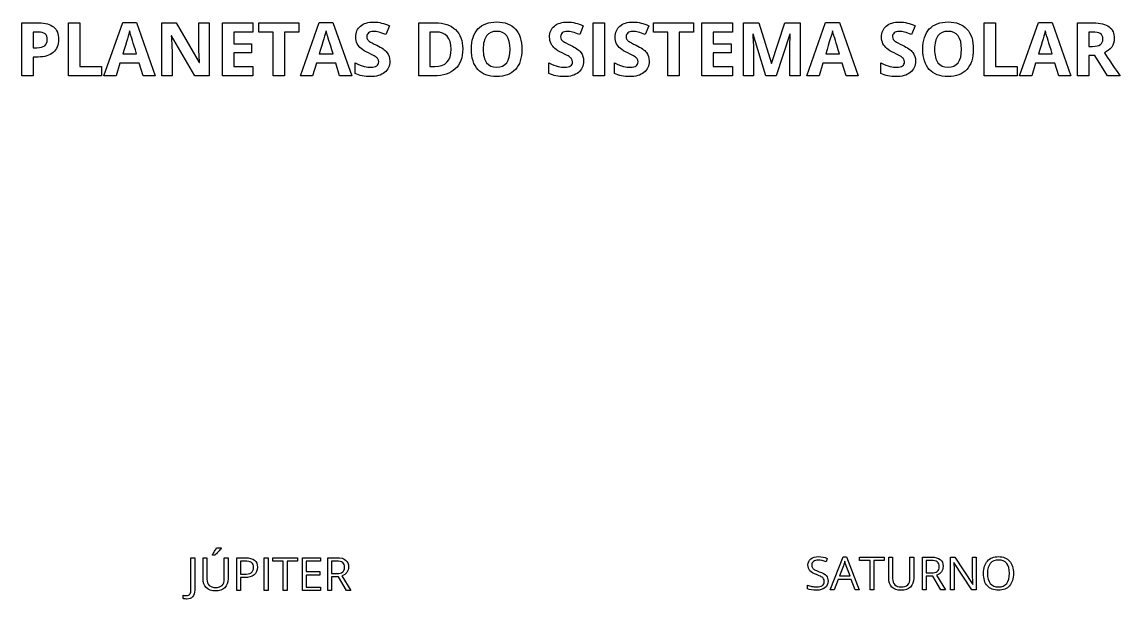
# Model space of a CAD drawing. Extents: x 13 to 284, y 69 to 379.
# Drawn here: x 13 to 283.9, y 236.2 to 378.5 of the extents above; entities that cross this region are included whole.
import ezdxf

# ---------------------------------------------------------------- set-up
doc = ezdxf.new("R2010")
doc.units = 0
doc.layers.add('Gravacao', color=7, linetype='CONTINUOUS')

msp = doc.modelspace()

# ---------------------------------------------------------------- linework, layer by layer
at = {"layer": 'Gravacao', "color": 7}
for points in [[(17.014056, 369.867332), (15.822743, 369.867332), (15.822743, 365.209558), (13.045991, 365.209558), (13.045991, 378.305072), (17.229032, 378.305072)], [(50.066347, 371.372151), (50.066347, 365.209558), (47.585185, 365.209558), (47.585185, 378.305072), (51.087476, 378.305072), (56.775336, 368.496873), (56.838036, 368.496873)], [(56.703675, 372.106649), (56.703675, 378.305072), (59.202751, 378.305072), (59.202751, 365.209558)], [(103.720335, 377.570578), (102.824611, 375.411877)], [(114.630279, 365.209558), (110.921973, 365.209558), (110.921973, 378.305072), (115.033354, 378.305072)], [(151.534195, 377.570578), (150.638471, 375.411877)], [(167.711005, 377.570578), (166.815278, 375.411877)], [(193.525834, 371.300493), (193.525834, 365.209558), (191.044675, 365.209558), (191.044675, 378.305072), (194.824638, 378.305072), (197.923851, 368.290855), (197.977592, 368.290855), (201.264907, 378.305072), (205.04487, 378.305072), (205.04487, 365.209558), (202.456223, 365.209558), (202.456223, 371.407981)], [(233.430423, 377.570578), (232.534696, 375.411877)], [(276.264038, 370.234579), (276.264038, 365.209558), (273.487312, 365.209558), (273.487312, 378.305072), (277.303106, 378.305072)], [(17.085714, 376.029928), (15.822743, 376.029928), (15.822743, 372.142476)], [(59.202751, 365.209558), (55.673591, 365.209558), (49.976776, 375.116287), (49.896159, 375.116287)], [(115.176672, 376.029928), (113.698722, 376.029928), (113.698722, 367.502616), (114.890038, 367.502616)], [(196.58922, 365.209558), (193.436262, 375.483535), (193.355646, 375.483535)], [(202.590587, 375.465621), (202.50997, 375.465621), (199.133085, 365.209558), (196.58922, 365.209558)], [(277.106047, 376.029928), (276.264038, 376.029928), (276.264038, 372.491809)], [(15.822743, 372.142476), (16.736383, 372.142476)], [(276.264038, 372.491809), (277.159784, 372.491809)], [(37.920301, 370.65557), (41.333017, 370.65557)], [(86.388039, 370.65557), (89.800755, 370.65557)], [(211.332862, 370.65557), (214.745578, 370.65557)], [(263.822428, 370.65557), (267.235142, 370.65557)], [(283.949396, 365.209558), (280.868071, 365.209558), (277.742002, 370.234579), (276.264038, 370.234579)], [(95.246767, 365.818651), (95.246767, 368.398343)], [(143.060627, 365.818651), (143.060627, 368.398343)], [(159.237434, 365.818651), (159.237434, 368.398343)], [(224.956852, 365.818651), (224.956852, 368.398343)], [(60.62986, 247.00872), (60.01801, 247.00872), (60.01801, 247.14652)], [(61.070833, 248.81671), (62.184289, 248.81671), (62.184289, 248.70095)], [(54.742875, 238.30502), (54.742875, 246.3638), (55.679942, 246.3638), (55.679942, 238.38219)], [(57.735977, 241.17134), (57.735977, 246.3638), (58.673044, 246.3638), (58.673044, 241.1052)], [(62.967015, 241.11622), (62.967015, 246.3638), (63.904082, 246.3638)], [(63.904082, 246.3638), (63.904082, 241.14929)], [(67.922445, 241.47451), (66.974353, 241.47451), (66.974353, 238.30502), (66.037287, 238.30502), (66.037287, 246.3638), (68.126395, 246.3638)], [(68.021664, 245.55351), (66.974353, 245.55351), (66.974353, 242.27929)], [(89.441911, 241.65641), (89.441911, 238.30502), (88.504844, 238.30502), (88.504844, 246.3638), (90.71522, 246.3638)], [(90.660098, 245.54249), (89.441911, 245.54249), (89.441911, 242.46119)], [(211.725662, 246.19565), (211.433522, 245.37985)], [(215.688902, 244.36561), (214.740812, 241.8686), (217.348062, 241.8686)], [(217.348062, 241.8686), (216.411002, 244.36561)], [(226.884102, 241.32841), (226.884102, 246.52087), (227.821162, 246.52087), (227.821162, 241.26227)], [(232.115142, 241.27329), (232.115142, 246.52087), (233.052202, 246.52087)], [(233.052202, 246.52087), (233.052202, 241.30636)], [(236.122472, 241.81348), (236.122472, 238.46209), (235.185412, 238.46209), (235.185412, 246.52087), (237.395782, 246.52087)], [(237.340662, 245.69956), (236.122472, 245.69956), (236.122472, 242.61826)], [(243.029212, 243.04269), (243.029212, 238.46209), (242.163802, 238.46209), (242.163802, 246.52087), (243.222142, 246.52087), (247.615332, 239.78501), (247.659432, 239.78501)], [(248.458692, 238.46209), (247.389332, 238.46209), (242.985112, 245.22551), (242.941012, 245.22551)], [(247.582232, 241.89617), (247.582232, 246.52087), (248.458672, 246.52087), (248.458692, 238.46209)], [(66.974353, 242.27929), (67.817714, 242.27929)], [(89.441911, 242.46119), (90.726244, 242.46119)], [(91.994041, 241.92651), (94.182368, 238.30502), (93.074424, 238.30502), (91.12312, 241.65641), (89.441911, 241.65641)], [(236.122472, 242.61826), (237.406812, 242.61826)], [(238.674602, 242.08358), (240.862932, 238.46209), (239.754992, 238.46209), (237.803682, 241.81348), (236.122472, 241.81348)], [(206.858432, 238.72116), (206.858432, 239.62516)], [(52.813619, 236.33167), (52.813619, 237.13093)]]:
    msp.add_lwpolyline(points, dxfattribs=at)
for points in [[(24.565028, 365.209558), (24.565028, 378.305072), (27.34178, 378.305072), (27.34178, 367.502616), (32.653435, 367.502616), (32.653435, 365.209558)], [(42.945325, 365.209558), (41.995857, 368.326685), (37.221637, 368.326685), (36.272166, 365.209558), (33.280441, 365.209558), (37.902387, 378.358816), (41.29719, 378.358816), (45.93705, 365.209558)], [(70.041041, 365.209558), (62.499027, 365.209558), (62.499027, 378.305072), (70.041041, 378.305072), (70.041041, 376.029928), (65.275776, 376.029928), (65.275776, 373.154646), (69.709621, 373.154646), (69.709621, 370.879502), (65.275776, 370.879502), (65.275776, 367.502616), (70.041041, 367.502616)], [(77.824897, 365.209558), (75.048148, 365.209558), (75.048148, 375.994097), (71.492116, 375.994097), (71.492116, 378.305072), (81.380932, 378.305072), (81.380932, 375.994097), (77.824897, 375.994097)], [(91.413063, 365.209558), (90.463595, 368.326685), (85.689375, 368.326685), (84.739904, 365.209558), (81.748179, 365.209558), (86.370125, 378.358816), (89.764928, 378.358816), (94.404788, 365.209558)], [(153.970571, 365.209558), (153.970571, 378.305072), (156.747323, 378.305072), (156.747323, 365.209558)], [(175.199274, 365.209558), (172.422526, 365.209558), (172.422526, 375.994097), (168.866491, 375.994097), (168.866491, 378.305072), (178.755306, 378.305072), (178.755306, 375.994097), (175.199274, 375.994097)], [(188.312695, 365.209558), (180.770682, 365.209558), (180.770682, 378.305072), (188.312695, 378.305072), (188.312695, 376.029928), (183.547434, 376.029928), (183.547434, 373.154646), (187.981275, 373.154646), (187.981275, 370.879502), (183.547434, 370.879502), (183.547434, 367.502616), (188.312695, 367.502616)], [(216.357886, 365.209558), (215.408415, 368.326685), (210.634195, 368.326685), (209.684727, 365.209558), (206.693002, 365.209558), (211.314948, 378.358816), (214.709748, 378.358816), (219.349611, 365.209558)], [(250.467149, 365.209558), (250.467149, 378.305072), (253.243875, 378.305072), (253.243875, 367.502616), (258.555556, 367.502616), (258.555556, 365.209558)], [(268.847433, 365.209558), (267.897981, 368.326685), (263.123742, 368.326685), (262.17429, 365.209558), (259.182549, 365.209558), (263.804505, 378.358816), (267.199295, 378.358816), (271.839174, 365.209558)], [(22.092824, 374.220561)], [(118.902892, 371.811059)], [(121.787129, 371.882717)], [(126.830066, 371.775229)], [(136.387462, 371.775229)], [(238.195688, 371.775229)], [(247.75309, 371.775229)], [(103.783037, 368.846206)], [(151.596897, 368.846206)], [(167.773704, 368.846206)], [(233.493122, 368.846206)], [(218.643422, 238.46209), (217.640212, 241.02524), (214.410082, 241.02524), (213.417892, 238.46209), (212.469802, 238.46209), (215.655832, 246.55394), (216.444072, 246.55394), (219.613562, 238.46209)], [(71.147057, 244.01562)], [(72.833778, 238.30502), (72.833778, 246.3638), (73.770845, 246.3638), (73.770845, 238.30502)], [(78.461691, 238.30502), (77.524624, 238.30502), (77.524624, 245.53146), (74.972495, 245.53146), (74.972495, 246.3638), (81.013821, 246.3638), (81.013821, 245.53146), (78.461691, 245.53146)], [(86.718905, 238.30502), (82.226496, 238.30502), (82.226496, 246.3638), (86.718905, 246.3638), (86.718905, 245.53146), (83.163562, 245.53146), (83.163562, 242.93523), (86.50393, 242.93523), (86.50393, 242.10841), (83.163562, 242.10841), (83.163562, 239.14287), (86.718905, 239.14287)], [(223.201982, 238.46209), (222.264912, 238.46209), (222.264912, 245.68853), (219.712782, 245.68853), (219.712782, 246.52087), (225.754112, 246.52087), (225.754112, 245.68853), (223.201982, 245.68853)], [(251.247842, 242.5025)], [(257.669502, 242.5025)], [(211.929612, 240.60632)], [(53.629419, 236.18284)]]:
    msp.add_lwpolyline(points, close=True, dxfattribs=at)
for points in [[(17.229032, 378.305072), (18.817452, 378.305072), (20.023696, 377.961711), (20.847764, 377.274988)], [(20.847764, 377.274988), (21.677804, 376.594236), (22.092824, 375.576093), (22.092824, 374.220561)], [(95.399041, 374.766954), (95.399041, 375.925427), (95.790175, 376.836082), (96.572444, 377.49892)], [(96.572444, 377.49892), (97.360682, 378.161755), (98.447497, 378.493173), (99.832886, 378.493173)], [(99.832886, 378.493173), (100.513637, 378.493173), (101.161545, 378.412558), (101.776611, 378.251328)], [(101.776611, 378.251328), (102.397647, 378.090098), (103.045555, 377.863181), (103.720335, 377.570578)], [(115.033354, 378.305072), (117.171155, 378.305072), (118.831234, 377.740764), (120.013592, 376.612148)], [(120.013592, 376.612148), (121.19595, 375.483535), (121.787129, 373.907057), (121.787129, 371.882717)], [(123.918954, 371.793142), (123.918954, 373.972743), (124.45639, 375.635807), (125.531262, 376.782336)], [(125.531262, 376.782336), (126.612106, 377.934839), (128.158726, 378.51109), (130.171122, 378.51109)], [(130.171122, 378.51109), (132.18352, 378.51109), (133.721183, 377.931854), (134.784113, 376.773381)], [(134.784113, 376.773381), (135.853012, 375.614908), (136.387462, 373.948857), (136.387462, 371.775229)], [(143.212901, 374.766954), (143.212901, 375.925427), (143.604035, 376.836082), (144.386304, 377.49892)], [(144.386304, 377.49892), (145.174542, 378.161755), (146.261356, 378.493173), (147.646746, 378.493173)], [(147.646746, 378.493173), (148.327496, 378.493173), (148.975405, 378.412558), (149.59047, 378.251328)], [(149.59047, 378.251328), (150.211506, 378.090098), (150.859415, 377.863181), (151.534195, 377.570578)], [(159.389708, 374.766954), (159.389708, 375.925427), (159.780842, 376.836082), (160.563111, 377.49892)], [(160.563111, 377.49892), (161.351349, 378.161755), (162.438163, 378.493173), (163.823553, 378.493173)], [(163.823553, 378.493173), (164.504303, 378.493173), (165.152212, 378.412558), (165.767277, 378.251328)], [(165.767277, 378.251328), (166.388313, 378.090098), (167.036223, 377.863181), (167.711005, 377.570578)], [(225.109126, 374.766954), (225.109126, 375.925427), (225.50026, 376.836082), (226.282529, 377.49892)], [(226.282529, 377.49892), (227.070767, 378.161755), (228.157581, 378.493173), (229.542971, 378.493173)], [(229.542971, 378.493173), (230.223724, 378.493173), (230.871632, 378.412558), (231.486695, 378.251328)], [(231.486695, 378.251328), (232.107734, 378.090098), (232.755643, 377.863181), (233.430423, 377.570578)], [(235.284576, 371.793142), (235.284576, 373.972743), (235.822012, 375.635807), (236.896883, 376.782336)], [(236.896883, 376.782336), (237.977725, 377.934839), (239.524345, 378.51109), (241.536743, 378.51109)], [(241.536743, 378.51109), (243.549141, 378.51109), (245.086803, 377.931854), (246.149728, 376.773381)], [(246.149728, 376.773381), (247.218636, 375.614908), (247.75309, 373.948857), (247.75309, 371.775229)], [(277.303106, 378.305072), (279.082607, 378.305072), (280.399325, 377.979624), (281.253261, 377.328729)], [(281.253261, 377.328729), (282.107175, 376.683808), (282.534132, 375.701496), (282.534132, 374.381793)], [(18.751765, 375.564151), (18.399446, 375.874669), (17.844095, 376.029928), (17.085714, 376.029928)], [(18.653236, 372.644083), (19.077212, 372.984459), (19.2892, 373.477108), (19.2892, 374.122031)], [(19.2892, 374.122031), (19.2892, 374.772926), (19.110055, 375.253633), (18.751765, 375.564151)], [(22.092824, 374.220561), (22.092824, 372.811286), (21.650933, 371.733429), (20.767151, 370.98699)], [(39.613225, 376.325517), (39.416165, 375.561163), (38.851857, 373.671181), (37.920301, 370.65557)], [(39.846111, 375.447704), (39.738625, 375.817938), (39.660996, 376.110543), (39.613225, 376.325517)], [(41.333017, 370.65557), (40.455207, 373.480094), (39.959572, 375.077472), (39.846111, 375.447704)], [(49.896159, 375.116287), (50.009618, 373.366635), (50.066347, 372.11859), (50.066347, 371.372151)], [(88.080963, 376.325517), (87.883903, 375.561163), (87.319595, 373.671181), (86.388039, 370.65557)], [(88.313853, 375.447704), (88.206364, 375.817938), (88.128734, 376.110543), (88.080963, 376.325517)], [(89.800755, 370.65557), (88.922945, 373.480094), (88.427311, 375.077472), (88.313853, 375.447704)], [(95.757333, 373.154646), (95.518472, 373.614452), (95.399041, 374.151888), (95.399041, 374.766954)], [(98.534082, 375.814954), (98.253421, 375.570121), (98.11309, 375.250644), (98.11309, 374.856525)], [(98.11309, 374.856525), (98.11309, 374.611694), (98.16982, 374.396719), (98.283278, 374.211602)], [(98.283278, 374.211602), (98.396739, 374.032457), (98.575885, 373.856298), (98.820716, 373.683126)], [(99.743312, 376.182202), (99.217819, 376.182202), (98.814743, 376.059786), (98.534082, 375.814954)], [(101.086902, 376.012014), (100.633068, 376.125472), (100.185205, 376.182202), (99.743312, 376.182202)], [(102.824611, 375.411877), (102.125944, 375.69851), (101.546708, 375.898556), (101.086902, 376.012014)], [(118.902892, 371.811059), (118.902892, 374.623638), (117.660819, 376.029928), (115.176672, 376.029928)], [(127.672049, 375.080457), (127.110727, 374.33999), (126.830066, 373.238247), (126.830066, 371.775229)], [(130.171122, 376.200115), (129.066395, 376.200115), (128.233371, 375.826896), (127.672049, 375.080457)], [(133.476353, 371.775229), (133.476353, 374.725153), (132.374609, 376.200115), (130.171122, 376.200115)], [(143.571193, 373.154646), (143.332332, 373.614452), (143.212901, 374.151888), (143.212901, 374.766954)], [(146.347942, 375.814954), (146.067281, 375.570121), (145.92695, 375.250644), (145.92695, 374.856525)], [(145.92695, 374.856525), (145.92695, 374.611694), (145.983679, 374.396719), (146.097138, 374.211602)], [(146.097138, 374.211602), (146.210598, 374.032457), (146.389744, 373.856298), (146.634576, 373.683126)], [(147.557171, 376.182202), (147.031679, 376.182202), (146.628602, 376.059786), (146.347942, 375.814954)], [(148.900762, 376.012014), (148.446928, 376.125472), (147.999065, 376.182202), (147.557171, 376.182202)], [(150.638471, 375.411877), (149.939804, 375.69851), (149.360568, 375.898556), (148.900762, 376.012014)], [(159.748, 373.154646), (159.509139, 373.614452), (159.389708, 374.151888), (159.389708, 374.766954)], [(162.524749, 375.814954), (162.244088, 375.570121), (162.103757, 375.250644), (162.103757, 374.856525)], [(162.103757, 374.856525), (162.103757, 374.611694), (162.160486, 374.396719), (162.273945, 374.211602)], [(162.273945, 374.211602), (162.387405, 374.032457), (162.566551, 373.856298), (162.811383, 373.683126)], [(163.733979, 376.182202), (163.208486, 376.182202), (162.80541, 376.059786), (162.524749, 375.814954)], [(165.077569, 376.012014), (164.623735, 376.125472), (164.175872, 376.182202), (163.733979, 376.182202)], [(166.815278, 375.411877), (166.116611, 375.69851), (165.537375, 375.898556), (165.077569, 376.012014)], [(193.355646, 375.483535), (193.469104, 373.393507), (193.525834, 371.99916), (193.525834, 371.300493)], [(202.465185, 372.420152), (202.477134, 372.802329), (202.518934, 373.817485), (202.590587, 375.465621)], [(213.025782, 376.325517), (212.828723, 375.561163), (212.264416, 373.671181), (211.332862, 370.65557)], [(213.258673, 375.447704), (213.151186, 375.817938), (213.073556, 376.110543), (213.025782, 376.325517)], [(214.745578, 370.65557), (213.867766, 373.480094), (213.372131, 375.077472), (213.258673, 375.447704)], [(225.467418, 373.154646), (225.228557, 373.614452), (225.109126, 374.151888), (225.109126, 374.766954)], [(228.244167, 375.814954), (227.963508, 375.570121), (227.823178, 375.250644), (227.823178, 374.856525)], [(227.823178, 374.856525), (227.823178, 374.611694), (227.879908, 374.396719), (227.993366, 374.211602)], [(227.993366, 374.211602), (228.106824, 374.032457), (228.285969, 373.856298), (228.530801, 373.683126)], [(229.4534, 376.182202), (228.927905, 376.182202), (228.524827, 376.059786), (228.244167, 375.814954)], [(230.796987, 376.012014), (230.343153, 376.125472), (229.895291, 376.182202), (229.4534, 376.182202)], [(232.534696, 375.411877), (231.836029, 375.69851), (231.256792, 375.898556), (230.796987, 376.012014)], [(239.037667, 375.080457), (238.476348, 374.33999), (238.195688, 373.238247), (238.195688, 371.775229)], [(241.536743, 376.200115), (240.432014, 376.200115), (239.598989, 375.826896), (239.037667, 375.080457)], [(244.841971, 371.775229), (244.841971, 374.725153), (243.740229, 376.200115), (241.536743, 376.200115)], [(265.515342, 376.325517), (265.318272, 375.561163), (264.753967, 373.671181), (263.822428, 370.65557)], [(265.748216, 375.447704), (265.640741, 375.817938), (265.563116, 376.110543), (265.515342, 376.325517)], [(267.235142, 370.65557), (266.357329, 373.480094), (265.861688, 375.077472), (265.748216, 375.447704)], [(279.085605, 375.635808), (278.661613, 375.898555), (278.001761, 376.029928), (277.106047, 376.029928)], [(279.730521, 374.310132), (279.730521, 374.93117), (279.515549, 375.373062), (279.085605, 375.635808)], [(279.103496, 372.930714), (279.521513, 373.22332), (279.730521, 373.683126), (279.730521, 374.310132)], [(282.534132, 374.381793), (282.534132, 373.611467), (282.322147, 372.924743), (281.898177, 372.321622)], [(16.736383, 372.142476), (17.590308, 372.142476), (18.229259, 372.309678), (18.653236, 372.644083)], [(56.838036, 368.496873), (56.748462, 370.198751), (56.703675, 371.402009), (56.703675, 372.106649)], [(96.715759, 371.945416), (96.315668, 372.291764), (95.996192, 372.69484), (95.757333, 373.154646)], [(98.516168, 370.861588), (97.715987, 371.237793), (97.115851, 371.599069), (96.715759, 371.945416)], [(98.820716, 373.683126), (99.071518, 373.515923), (99.65971, 373.211376), (100.585294, 372.769485)], [(100.585294, 372.769485), (101.809454, 372.184277), (102.64845, 371.596083), (103.102284, 371.004904)], [(114.890038, 367.502616), (117.565274, 367.502616), (118.902892, 368.938764), (118.902892, 371.811059)], [(121.787129, 371.882717), (121.787129, 369.727003), (121.172064, 368.075881), (119.941934, 366.929351)], [(125.531262, 366.777077), (124.45639, 367.941522), (123.918954, 369.613544), (123.918954, 371.793142)], [(126.830066, 371.775229), (126.830066, 370.31221), (127.107741, 369.210467), (127.66309, 368.470001)], [(130.153208, 367.3593), (132.368638, 367.3593), (133.476353, 368.831277), (133.476353, 371.775229)], [(136.387462, 371.775229), (136.387462, 369.607573), (135.850026, 367.941522), (134.775154, 366.777077)], [(144.529619, 371.945416), (144.129528, 372.291764), (143.810052, 372.69484), (143.571193, 373.154646)], [(146.330028, 370.861588), (145.529847, 371.237793), (144.929711, 371.599069), (144.529619, 371.945416)], [(146.634576, 373.683126), (146.885377, 373.515923), (147.47357, 373.211376), (148.399154, 372.769485)], [(148.399154, 372.769485), (149.623314, 372.184277), (150.46231, 371.596083), (150.916144, 371.004904)], [(160.706426, 371.945416), (160.306335, 372.291764), (159.986859, 372.69484), (159.748, 373.154646)], [(162.506835, 370.861588), (161.706654, 371.237793), (161.106518, 371.599069), (160.706426, 371.945416)], [(162.811383, 373.683126), (163.062187, 373.515923), (163.650379, 373.211376), (164.575961, 372.769485)], [(164.575961, 372.769485), (165.800121, 372.184277), (166.639118, 371.596083), (167.092954, 371.004904)], [(202.456223, 371.407981), (202.456223, 371.700585), (202.45921, 372.037975), (202.465185, 372.420152)], [(226.425844, 371.945416), (226.025753, 372.291764), (225.706277, 372.69484), (225.467418, 373.154646)], [(228.226253, 370.861588), (227.426072, 371.237793), (226.825936, 371.599069), (226.425844, 371.945416)], [(228.530801, 373.683126), (228.781605, 373.515923), (229.369798, 373.211376), (230.295382, 372.769485)], [(230.295382, 372.769485), (231.51954, 372.184277), (232.358536, 371.596083), (232.812372, 371.004904)], [(236.896883, 366.777077), (235.822012, 367.941522), (235.284576, 369.613544), (235.284576, 371.793142)], [(238.195688, 371.775229), (238.195688, 370.31221), (238.473363, 369.210467), (239.028712, 368.470001)], [(241.51883, 367.3593), (243.734258, 367.3593), (244.841971, 368.831277), (244.841971, 371.775229)], [(247.75309, 371.775229), (247.75309, 369.607573), (247.215649, 367.941522), (246.140766, 366.777077)], [(277.159784, 372.491809), (278.037596, 372.491809), (278.6855, 372.638111), (279.103496, 372.930714)], [(281.898177, 372.321622), (281.474186, 371.724471), (280.874045, 371.255708), (280.097755, 370.915332)], [(20.767151, 370.98699), (19.889339, 370.240551), (18.638307, 369.867332), (17.014056, 369.867332)], [(100.209089, 369.97482), (99.9344, 370.159937), (99.370093, 370.455527), (98.516168, 370.861588)], [(100.845056, 369.392596), (100.701739, 369.595628), (100.48975, 369.789703), (100.209089, 369.97482)], [(100.567381, 367.672804), (100.895813, 367.905693), (101.06003, 368.25204), (101.06003, 368.711846)], [(101.06003, 368.711846), (101.06003, 368.96862), (100.988372, 369.195537), (100.845056, 369.392596)], [(103.783037, 368.846206), (103.783037, 367.663846), (103.356075, 366.732291), (102.50215, 366.051541)], [(103.102284, 371.004904), (103.55612, 370.419697), (103.783037, 369.700131), (103.783037, 368.846206)], [(127.66309, 368.470001), (128.21844, 367.729534), (129.048479, 367.3593), (130.153208, 367.3593)], [(148.022949, 369.97482), (147.74826, 370.159937), (147.183953, 370.455527), (146.330028, 370.861588)], [(148.658916, 369.392596), (148.515599, 369.595628), (148.303609, 369.789703), (148.022949, 369.97482)], [(148.381241, 367.672804), (148.709673, 367.905693), (148.87389, 368.25204), (148.87389, 368.711846)], [(148.87389, 368.711846), (148.87389, 368.96862), (148.802232, 369.195537), (148.658916, 369.392596)], [(151.596897, 368.846206), (151.596897, 367.663846), (151.169935, 366.732291), (150.31601, 366.051541)], [(150.916144, 371.004904), (151.369979, 370.419697), (151.596897, 369.700131), (151.596897, 368.846206)], [(164.199759, 369.97482), (163.925068, 370.159937), (163.36076, 370.455527), (162.506835, 370.861588)], [(164.835723, 369.392596), (164.692408, 369.595628), (164.48042, 369.789703), (164.199759, 369.97482)], [(164.558048, 367.672804), (164.88648, 367.905693), (165.050697, 368.25204), (165.050697, 368.711846)], [(165.050697, 368.711846), (165.050697, 368.96862), (164.979039, 369.195537), (164.835723, 369.392596)], [(167.773704, 368.846206), (167.773704, 367.663846), (167.346742, 366.732291), (166.492817, 366.051541)], [(167.092954, 371.004904), (167.546788, 370.419697), (167.773704, 369.700131), (167.773704, 368.846206)], [(229.919177, 369.97482), (229.644486, 370.159937), (229.080178, 370.455527), (228.226253, 370.861588)], [(230.555141, 369.392596), (230.411826, 369.595628), (230.199838, 369.789703), (229.919177, 369.97482)], [(230.277466, 367.672804), (230.605898, 367.905693), (230.770115, 368.25204), (230.770115, 368.711846)], [(230.770115, 368.711846), (230.770115, 368.96862), (230.698457, 369.195537), (230.555141, 369.392596)], [(233.493122, 368.846206), (233.493122, 367.663846), (233.06616, 366.732291), (232.212235, 366.051541)], [(232.812372, 371.004904), (233.266205, 370.419697), (233.493122, 369.700131), (233.493122, 368.846206)], [(239.028712, 368.470001), (239.584062, 367.729534), (240.414101, 367.3593), (241.51883, 367.3593)], [(280.097755, 370.915332), (282.068352, 367.971378), (283.352232, 366.069453), (283.949396, 365.209558)], [(95.246767, 368.398343), (96.130552, 368.004224), (96.876991, 367.726548), (97.486084, 367.565315)], [(98.955073, 365.030412), (97.557741, 365.030412), (96.321639, 365.293158), (95.246767, 365.818651)], [(97.486084, 367.565315), (98.101148, 367.404085), (98.66247, 367.32347), (99.17005, 367.32347)], [(102.50215, 366.051541), (101.654195, 365.370788), (100.471836, 365.030412), (98.955073, 365.030412)], [(99.17005, 367.32347), (99.779143, 367.32347), (100.24492, 367.439915), (100.567381, 367.672804)], [(119.941934, 366.929351), (118.717775, 365.782822), (116.947223, 365.209558), (114.630279, 365.209558)], [(130.153208, 365.030412), (128.146782, 365.030412), (126.606133, 365.612634), (125.531262, 366.777077)], [(134.775154, 366.777077), (133.700282, 365.612634), (132.159634, 365.030412), (130.153208, 365.030412)], [(143.060627, 368.398343), (143.944411, 368.004224), (144.69085, 367.726548), (145.299944, 367.565315)], [(146.768933, 365.030412), (145.371601, 365.030412), (144.135499, 365.293158), (143.060627, 365.818651)], [(145.299944, 367.565315), (145.915008, 367.404085), (146.47633, 367.32347), (146.983909, 367.32347)], [(150.31601, 366.051541), (149.468055, 365.370788), (148.285696, 365.030412), (146.768933, 365.030412)], [(146.983909, 367.32347), (147.593003, 367.32347), (148.05878, 367.439915), (148.381241, 367.672804)], [(159.237434, 368.398343), (160.121219, 368.004224), (160.867658, 367.726548), (161.476751, 367.565315)], [(162.94574, 365.030412), (161.548408, 365.030412), (160.312306, 365.293158), (159.237434, 365.818651)], [(161.476751, 367.565315), (162.091815, 367.404085), (162.653137, 367.32347), (163.160716, 367.32347)], [(166.492817, 366.051541), (165.644862, 365.370788), (164.462503, 365.030412), (162.94574, 365.030412)], [(163.160716, 367.32347), (163.76981, 367.32347), (164.235587, 367.439915), (164.558048, 367.672804)], [(224.956852, 368.398343), (225.840636, 368.004224), (226.587075, 367.726548), (227.196169, 367.565315)], [(228.665158, 365.030412), (227.267826, 365.030412), (226.031724, 365.293158), (224.956852, 365.818651)], [(227.196169, 367.565315), (227.811235, 367.404085), (228.372557, 367.32347), (228.880134, 367.32347)], [(232.212235, 366.051541), (231.36428, 365.370788), (230.181921, 365.030412), (228.665158, 365.030412)], [(228.880134, 367.32347), (229.489228, 367.32347), (229.955005, 367.439915), (230.277466, 367.672804)], [(241.51883, 365.030412), (239.512404, 365.030412), (237.971755, 365.612634), (236.896883, 366.777077)], [(246.140766, 366.777077), (245.065901, 365.612634), (243.525255, 365.030412), (241.51883, 365.030412)], [(60.01801, 247.14652), (60.194399, 247.37436), (60.38365, 247.64997), (60.585763, 247.97335)], [(60.585763, 247.97335), (60.791549, 248.29673), (60.953239, 248.57785), (61.070833, 248.81671)], [(61.462196, 247.81901), (61.14249, 247.469903), (60.865045, 247.199807), (60.62986, 247.00872)], [(62.184289, 248.70095), (62.022599, 248.46209), (61.781901, 248.16811), (61.462196, 247.81901)], [(207.663202, 246.08541), (208.129902, 246.452883), (208.747265, 246.63662), (209.515292, 246.63662)], [(209.515292, 246.63662), (210.316392, 246.63662), (211.053182, 246.48963), (211.725662, 246.19565)], [(251.225792, 245.56175), (251.872552, 246.285683), (252.791245, 246.64765), (253.981872, 246.64765)], [(253.981872, 246.64765), (255.139425, 246.64765), (256.043418, 246.28017), (256.693852, 245.54521)], [(69.653262, 245.16215), (69.304158, 245.423057), (68.760292, 245.55351), (68.021664, 245.55351)], [(68.126395, 246.3638), (70.140169, 246.3638), (71.147057, 245.581073), (71.147057, 244.01562)], [(69.620189, 242.68167), (69.991341, 242.94993), (70.176917, 243.37988), (70.176917, 243.97152)], [(70.176917, 243.97152), (70.176917, 244.50436), (70.002365, 244.901237), (69.653262, 245.16215)], [(71.147057, 244.01562), (71.147057, 243.19982), (70.867774, 242.571433), (70.309209, 242.13046)], [(92.17043, 245.18971), (91.858074, 245.424897), (91.35463, 245.54249), (90.660098, 245.54249)], [(90.71522, 246.3638), (91.703734, 246.3638), (92.433176, 246.174547), (92.903547, 245.79604)], [(93.614615, 244.08728), (93.614615, 243.021593), (93.074423, 242.301337), (91.994041, 241.92651)], [(92.644475, 244.03767), (92.644475, 244.57051), (92.48646, 244.954523), (92.17043, 245.18971)], [(92.181454, 242.85255), (92.490134, 243.117137), (92.644475, 243.512177), (92.644475, 244.03767)], [(92.903547, 245.79604), (93.377592, 245.41754), (93.614615, 244.847953), (93.614615, 244.08728)], [(206.963162, 244.60264), (206.963162, 245.223673), (207.196508, 245.71793), (207.663202, 246.08541)], [(207.442722, 243.16396), (207.123015, 243.53144), (206.963162, 244.011), (206.963162, 244.60264)], [(208.330172, 245.47907), (208.050892, 245.26593), (207.911252, 244.97011), (207.911252, 244.59161)], [(207.911252, 244.59161), (207.911252, 244.31233), (207.962698, 244.082657), (208.065592, 243.90259)], [(208.065592, 243.90259), (208.168485, 243.726203), (208.341198, 243.562677), (208.583732, 243.41201)], [(209.493242, 245.79877), (208.997148, 245.79877), (208.609458, 245.692203), (208.330172, 245.47907)], [(211.433522, 245.37985), (210.768388, 245.65913), (210.121628, 245.79877), (209.493242, 245.79877)], [(216.036172, 245.52868), (215.955325, 245.1759), (215.839568, 244.78821), (215.688902, 244.36561)], [(216.411002, 244.36561), (216.289735, 244.681643), (216.164792, 245.069333), (216.036172, 245.52868)], [(238.850992, 245.34678), (238.538638, 245.581967), (238.035195, 245.69956), (237.340662, 245.69956)], [(237.395782, 246.52087), (238.384295, 246.52087), (239.113738, 246.331617), (239.584112, 245.95311)], [(240.295182, 244.24435), (240.295182, 243.178663), (239.754988, 242.458407), (238.674602, 242.08358)], [(239.325042, 244.19474), (239.325042, 244.72758), (239.167025, 245.111593), (238.850992, 245.34678)], [(238.862022, 243.00962), (239.170702, 243.274207), (239.325042, 243.669247), (239.325042, 244.19474)], [(239.584112, 245.95311), (240.058158, 245.57461), (240.295182, 245.005023), (240.295182, 244.24435)], [(242.941012, 245.22551), (242.999812, 244.431757), (243.029212, 243.70415), (243.029212, 243.04269)], [(250.255652, 242.51353), (250.255652, 243.825423), (250.579032, 244.841497), (251.225792, 245.56175)], [(251.942372, 244.96093), (251.479352, 244.39869), (251.247842, 243.579213), (251.247842, 242.5025)], [(253.981872, 245.8098), (253.088898, 245.8098), (252.409065, 245.526843), (251.942372, 244.96093)], [(255.993812, 244.96644), (255.541812, 245.52868), (254.871165, 245.8098), (253.981872, 245.8098)], [(256.677312, 242.5025), (256.677312, 243.58656), (256.449478, 244.407873), (255.993812, 244.96644)], [(256.693852, 245.54521), (257.344285, 244.810257), (257.669502, 243.79602), (257.669502, 242.5025)], [(58.529728, 238.98853), (58.00056, 239.517697), (57.735977, 240.2453), (57.735977, 241.17134)], [(58.673044, 241.1052), (58.673044, 240.432713), (58.856782, 239.916407), (59.224259, 239.55628)], [(62.415799, 239.55628), (62.783276, 239.92008), (62.967015, 240.44006), (62.967015, 241.11622)], [(63.904082, 241.14929), (63.904082, 240.230603), (63.626636, 239.508513), (63.071746, 238.98302)], [(67.817714, 242.27929), (68.648212, 242.27929), (69.249037, 242.413417), (69.620189, 242.68167)], [(70.309209, 242.13046), (69.754318, 241.69316), (68.95873, 241.47451), (67.922445, 241.47451)], [(90.726244, 242.46119), (91.387703, 242.46119), (91.872773, 242.591643), (92.181454, 242.85255)], [(209.052272, 242.21036), (208.302618, 242.47862), (207.766102, 242.796487), (207.442722, 243.16396)], [(208.583732, 243.41201), (208.829945, 243.265017), (209.204772, 243.10149), (209.708212, 242.92143)], [(210.248402, 241.69773), (209.987495, 241.848397), (209.588785, 242.019273), (209.052272, 242.21036)], [(209.708212, 242.92143), (210.553412, 242.620097), (211.134025, 242.296717), (211.450052, 241.95129)], [(210.810642, 241.20163), (210.700402, 241.381697), (210.512988, 241.547063), (210.248402, 241.69773)], [(210.981522, 240.51813), (210.981522, 240.79741), (210.924562, 241.025243), (210.810642, 241.20163)], [(211.450052, 241.95129), (211.769758, 241.605857), (211.929612, 241.157533), (211.929612, 240.60632)], [(227.677852, 239.1456), (227.148685, 239.674767), (226.884102, 240.40237), (226.884102, 241.32841)], [(227.821162, 241.26227), (227.821162, 240.589783), (228.004902, 240.073477), (228.372382, 239.71335)], [(231.563922, 239.71335), (231.931402, 240.07715), (232.115142, 240.59713), (232.115142, 241.27329)], [(233.052202, 241.30636), (233.052202, 240.387673), (232.774758, 239.665583), (232.219872, 239.14009)], [(237.406812, 242.61826), (238.068272, 242.61826), (238.553342, 242.748713), (238.862022, 243.00962)], [(247.609832, 240.73861), (247.584098, 241.278803), (247.574898, 241.664657), (247.582232, 241.89617)], [(251.220282, 239.43774), (250.577195, 240.165347), (250.255652, 241.19061), (250.255652, 242.51353)], [(251.247842, 242.5025), (251.247842, 241.411093), (251.479352, 240.582433), (251.942372, 240.01652)], [(255.993812, 240.01652), (256.449478, 240.57876), (256.677312, 241.40742), (256.677312, 242.5025)], [(257.669502, 242.5025), (257.669502, 241.21266), (257.342448, 240.198423), (256.688342, 239.45979)], [(60.7842, 238.19478), (59.81406, 238.19478), (59.062569, 238.459363), (58.529728, 238.98853)], [(59.224259, 239.55628), (59.591736, 239.196153), (60.131928, 239.01609), (60.844834, 239.01609)], [(63.071746, 238.98302), (62.516855, 238.457527), (61.75434, 238.19478), (60.7842, 238.19478)], [(60.844834, 239.01609), (61.524666, 239.01609), (62.048321, 239.196153), (62.415799, 239.55628)], [(206.858432, 239.62516), (207.189158, 239.485513), (207.549285, 239.37527), (207.938812, 239.29443)], [(209.063292, 238.35185), (208.107852, 238.35185), (207.372898, 238.474953), (206.858432, 238.72116)], [(207.938812, 239.29443), (208.328338, 239.213583), (208.714188, 239.17316), (209.096362, 239.17316)], [(211.157912, 238.94716), (210.643445, 238.550287), (209.945238, 238.35185), (209.063292, 238.35185)], [(209.096362, 239.17316), (209.721075, 239.17316), (210.191448, 239.290753), (210.507482, 239.52594)], [(210.507482, 239.52594), (210.823508, 239.7648), (210.981522, 240.09553), (210.981522, 240.51813)], [(211.929612, 240.60632), (211.929612, 239.897087), (211.672378, 239.344033), (211.157912, 238.94716)], [(229.932322, 238.35185), (228.962182, 238.35185), (228.210692, 238.616433), (227.677852, 239.1456)], [(228.372382, 239.71335), (228.739862, 239.353223), (229.280052, 239.17316), (229.992952, 239.17316)], [(232.219872, 239.14009), (231.664978, 238.614597), (230.902462, 238.35185), (229.932322, 238.35185)], [(229.992952, 239.17316), (230.672785, 239.17316), (231.196442, 239.353223), (231.563922, 239.71335)], [(247.659432, 239.78501), (247.652098, 239.88423), (247.635565, 240.202097), (247.609832, 240.73861)], [(253.970842, 238.35185), (252.783895, 238.35185), (251.867042, 238.713813), (251.220282, 239.43774)], [(251.942372, 240.01652), (252.409065, 239.45428), (253.085222, 239.17316), (253.970842, 239.17316)], [(253.970842, 239.17316), (254.863815, 239.17316), (255.538138, 239.45428), (255.993812, 240.01652)], [(256.688342, 239.45979), (256.037908, 238.721163), (255.132075, 238.35185), (253.970842, 238.35185)], [(52.813619, 237.13093), (53.074528, 237.057437), (53.346461, 237.02069), (53.629419, 237.02069)], [(53.629419, 236.18284), (53.28399, 236.18284), (53.012057, 236.23245), (52.813619, 236.33167)], [(53.629419, 237.02069), (53.993221, 237.02069), (54.268829, 237.130933), (54.456243, 237.35142)], [(55.150775, 236.76162), (54.797996, 236.375767), (54.290877, 236.18284), (53.629419, 236.18284)], [(54.456243, 237.35142), (54.647331, 237.571907), (54.742875, 237.889773), (54.742875, 238.30502)], [(55.679942, 238.38219), (55.679942, 237.683983), (55.503553, 237.143793), (55.150775, 236.76162)]]:
    msp.add_open_spline(points, degree=3, dxfattribs=at)

doc.saveas('drawing.dxf')
